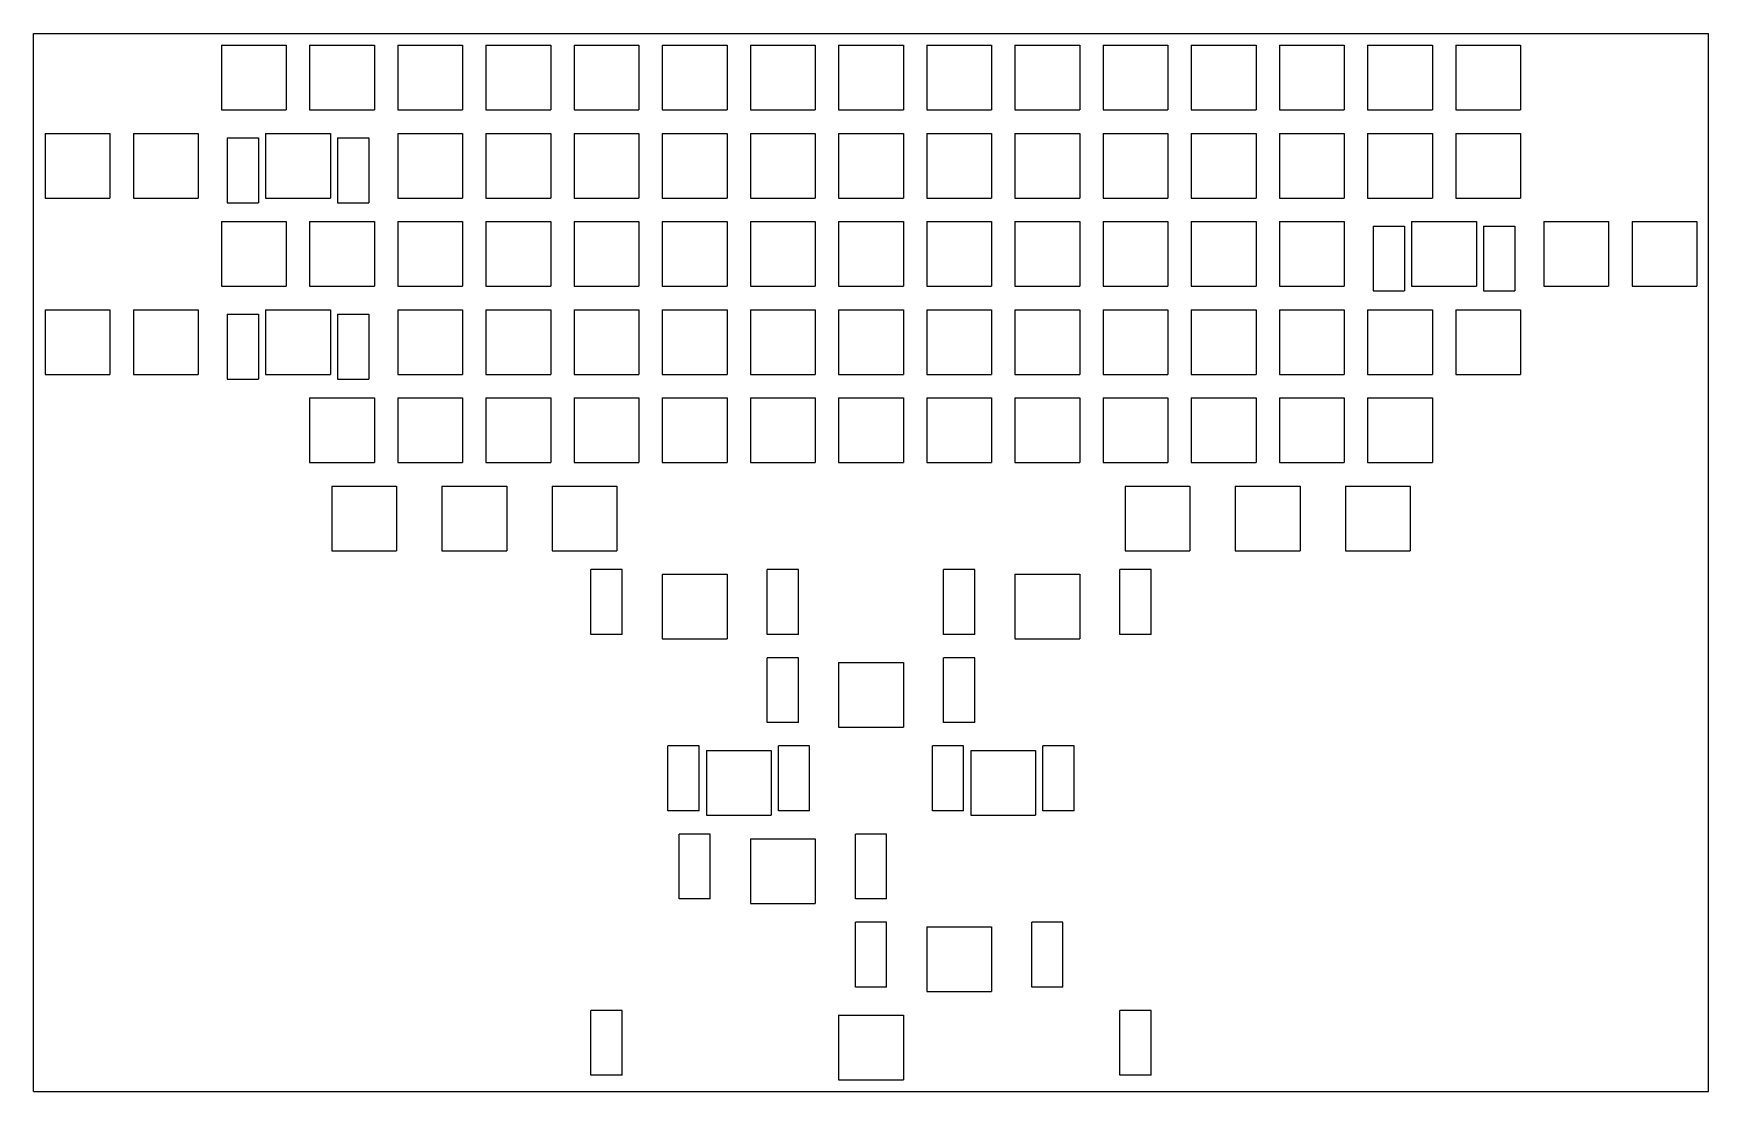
# Model space of a CAD drawing. Header units: millimetres. Extents: x 0 to 362, y -229 to 0.
import ezdxf

# ---------------------------------------------------------------- set-up
doc = ezdxf.new("R2010")
doc.units = ezdxf.units.MM

msp = doc.modelspace()

# ---------------------------------------------------------------- linework, layer by layer
for p, q in [((0, 0), (361.95, 0)), ((0, -228.6), (0, 0)), ((361.95, -228.6), (361.95, 0)), ((40.625, -2.525), (54.625, -2.525)), ((40.625, -2.525), (40.625, -16.525)), ((54.625, -2.525), (54.625, -16.525)), ((59.675, -2.525), (73.675, -2.525)), ((59.675, -2.525), (59.675, -16.525)), ((73.675, -2.525), (73.675, -16.525)), ((78.725, -2.525), (92.725, -2.525)), ((78.725, -2.525), (78.725, -16.525)), ((92.725, -2.525), (92.725, -16.525)), ((97.775, -2.525), (111.775, -2.525)), ((97.775, -2.525), (97.775, -16.525)), ((111.775, -2.525), (111.775, -16.525)), ((116.825, -2.525), (130.825, -2.525)), ((116.825, -2.525), (116.825, -16.525)), ((130.825, -2.525), (130.825, -16.525)), ((135.875, -2.525), (149.875, -2.525)), ((135.875, -2.525), (135.875, -16.525)), ((149.875, -2.525), (149.875, -16.525)), ((154.925, -2.525), (168.925, -2.525)), ((154.925, -2.525), (154.925, -16.525)), ((168.925, -2.525), (168.925, -16.525)), ((173.975, -2.525), (187.975, -2.525)), ((173.975, -2.525), (173.975, -16.525)), ((187.975, -2.525), (187.975, -16.525)), ((193.025, -2.525), (207.025, -2.525)), ((193.025, -2.525), (193.025, -16.525)), ((207.025, -2.525), (207.025, -16.525)), ((212.075, -2.525), (226.075, -2.525)), ((212.075, -2.525), (212.075, -16.525)), ((226.075, -2.525), (226.075, -16.525)), ((231.125, -2.525), (245.125, -2.525)), ((231.125, -2.525), (231.125, -16.525)), ((245.125, -2.525), (245.125, -16.525)), ((250.175, -2.525), (264.175, -2.525)), ((250.175, -2.525), (250.175, -16.525)), ((264.175, -2.525), (264.175, -16.525)), ((269.225, -2.525), (283.225, -2.525)), ((269.225, -2.525), (269.225, -16.525)), ((283.225, -2.525), (283.225, -16.525)), ((288.275, -2.525), (302.275, -2.525)), ((288.275, -2.525), (288.275, -16.525)), ((302.275, -2.525), (302.275, -16.525)), ((307.325, -2.525), (321.325, -2.525)), ((307.325, -2.525), (307.325, -16.525)), ((321.325, -2.525), (321.325, -16.525)), ((40.625, -16.525), (54.625, -16.525)), ((59.675, -16.525), (73.675, -16.525)), ((78.725, -16.525), (92.725, -16.525)), ((97.775, -16.525), (111.775, -16.525)), ((116.825, -16.525), (130.825, -16.525)), ((135.875, -16.525), (149.875, -16.525)), ((154.925, -16.525), (168.925, -16.525)), ((173.975, -16.525), (187.975, -16.525)), ((193.025, -16.525), (207.025, -16.525)), ((212.075, -16.525), (226.075, -16.525)), ((231.125, -16.525), (245.125, -16.525)), ((250.175, -16.525), (264.175, -16.525)), ((269.225, -16.525), (283.225, -16.525)), ((288.275, -16.525), (302.275, -16.525)), ((307.325, -16.525), (321.325, -16.525)), ((2.525, -21.575), (16.525, -21.575)), ((2.525, -21.575), (2.525, -35.575)), ((16.525, -21.575), (16.525, -35.575)), ((21.575, -21.575), (35.575, -21.575)), ((21.575, -21.575), (21.575, -35.575)), ((35.575, -21.575), (35.575, -35.575)), ((50.15, -21.575), (64.15, -21.575)), ((50.15, -21.575), (50.15, -35.575)), ((64.15, -21.575), (64.15, -35.575)), ((78.725, -21.575), (92.725, -21.575)), ((78.725, -21.575), (78.725, -35.575)), ((92.725, -21.575), (92.725, -35.575)), ((97.775, -21.575), (111.775, -21.575)), ((97.775, -21.575), (97.775, -35.575)), ((111.775, -21.575), (111.775, -35.575)), ((116.825, -21.575), (130.825, -21.575)), ((116.825, -21.575), (116.825, -35.575)), ((130.825, -21.575), (130.825, -35.575)), ((135.875, -21.575), (149.875, -21.575)), ((135.875, -21.575), (135.875, -35.575)), ((149.875, -21.575), (149.875, -35.575)), ((154.925, -21.575), (168.925, -21.575)), ((154.925, -21.575), (154.925, -35.575)), ((168.925, -21.575), (168.925, -35.575)), ((173.975, -21.575), (187.975, -21.575)), ((173.975, -21.575), (173.975, -35.575)), ((187.975, -21.575), (187.975, -35.575)), ((193.025, -21.575), (207.025, -21.575)), ((193.025, -21.575), (193.025, -35.575)), ((207.025, -21.575), (207.025, -35.575)), ((212.075, -21.575), (226.075, -21.575)), ((212.075, -21.575), (212.075, -35.575)), ((226.075, -21.575), (226.075, -35.575)), ((231.125, -21.575), (245.125, -21.575)), ((231.125, -21.575), (231.125, -35.575)), ((245.125, -21.575), (245.125, -35.575)), ((250.175, -21.575), (264.175, -21.575)), ((250.175, -21.575), (250.175, -35.575)), ((264.175, -21.575), (264.175, -35.575)), ((269.225, -21.575), (283.225, -21.575)), ((269.225, -21.575), (269.225, -35.575)), ((283.225, -21.575), (283.225, -35.575)), ((288.275, -21.575), (302.275, -21.575)), ((288.275, -21.575), (288.275, -35.575)), ((302.275, -21.575), (302.275, -35.575)), ((307.325, -21.575), (321.325, -21.575)), ((307.325, -21.575), (307.325, -35.575)), ((321.325, -21.575), (321.325, -35.575)), ((41.837, -22.575), (48.587, -22.575)), ((41.837, -22.575), (41.837, -36.575)), ((48.587, -22.575), (48.587, -36.575)), ((65.713, -22.575), (72.463, -22.575)), ((65.713, -22.575), (65.713, -36.575)), ((72.463, -22.575), (72.463, -36.575)), ((2.525, -35.575), (16.525, -35.575)), ((21.575, -35.575), (35.575, -35.575)), ((50.15, -35.575), (64.15, -35.575)), ((78.725, -35.575), (92.725, -35.575)), ((97.775, -35.575), (111.775, -35.575)), ((116.825, -35.575), (130.825, -35.575)), ((135.875, -35.575), (149.875, -35.575)), ((154.925, -35.575), (168.925, -35.575)), ((173.975, -35.575), (187.975, -35.575)), ((193.025, -35.575), (207.025, -35.575)), ((212.075, -35.575), (226.075, -35.575)), ((231.125, -35.575), (245.125, -35.575)), ((250.175, -35.575), (264.175, -35.575)), ((269.225, -35.575), (283.225, -35.575)), ((288.275, -35.575), (302.275, -35.575)), ((307.325, -35.575), (321.325, -35.575)), ((41.837, -36.575), (48.587, -36.575)), ((65.713, -36.575), (72.463, -36.575)), ((40.625, -40.625), (54.625, -40.625)), ((40.625, -40.625), (40.625, -54.625)), ((54.625, -40.625), (54.625, -54.625)), ((59.675, -40.625), (73.675, -40.625)), ((59.675, -40.625), (59.675, -54.625)), ((73.675, -40.625), (73.675, -54.625)), ((78.725, -40.625), (92.725, -40.625)), ((78.725, -40.625), (78.725, -54.625)), ((92.725, -40.625), (92.725, -54.625)), ((97.775, -40.625), (111.775, -40.625)), ((97.775, -40.625), (97.775, -54.625)), ((111.775, -40.625), (111.775, -54.625)), ((116.825, -40.625), (130.825, -40.625)), ((116.825, -40.625), (116.825, -54.625)), ((130.825, -40.625), (130.825, -54.625)), ((135.875, -40.625), (149.875, -40.625)), ((135.875, -40.625), (135.875, -54.625)), ((149.875, -40.625), (149.875, -54.625)), ((154.925, -40.625), (168.925, -40.625)), ((154.925, -40.625), (154.925, -54.625)), ((168.925, -40.625), (168.925, -54.625)), ((173.975, -40.625), (187.975, -40.625)), ((173.975, -40.625), (173.975, -54.625)), ((187.975, -40.625), (187.975, -54.625)), ((193.025, -40.625), (207.025, -40.625)), ((193.025, -40.625), (193.025, -54.625)), ((207.025, -40.625), (207.025, -54.625)), ((212.075, -40.625), (226.075, -40.625)), ((212.075, -40.625), (212.075, -54.625)), ((226.075, -40.625), (226.075, -54.625)), ((231.125, -40.625), (245.125, -40.625)), ((231.125, -40.625), (231.125, -54.625)), ((245.125, -40.625), (245.125, -54.625)), ((250.175, -40.625), (264.175, -40.625)), ((250.175, -40.625), (250.175, -54.625)), ((264.175, -40.625), (264.175, -54.625)), ((269.225, -40.625), (283.225, -40.625)), ((269.225, -40.625), (269.225, -54.625)), ((283.225, -40.625), (283.225, -54.625)), ((289.487, -41.625), (296.237, -41.625)), ((289.487, -41.625), (289.487, -55.625)), ((296.237, -41.625), (296.237, -55.625)), ((297.8, -40.625), (311.8, -40.625)), ((297.8, -40.625), (297.8, -54.625)), ((311.8, -40.625), (311.8, -54.625)), ((313.363, -41.625), (320.113, -41.625)), ((313.363, -41.625), (313.363, -55.625)), ((320.113, -41.625), (320.113, -55.625)), ((326.375, -40.625), (340.375, -40.625)), ((326.375, -40.625), (326.375, -54.625)), ((340.375, -40.625), (340.375, -54.625)), ((345.425, -40.625), (359.425, -40.625)), ((345.425, -40.625), (345.425, -54.625)), ((359.425, -40.625), (359.425, -54.625)), ((40.625, -54.625), (54.625, -54.625)), ((59.675, -54.625), (73.675, -54.625)), ((78.725, -54.625), (92.725, -54.625)), ((97.775, -54.625), (111.775, -54.625)), ((116.825, -54.625), (130.825, -54.625)), ((135.875, -54.625), (149.875, -54.625)), ((154.925, -54.625), (168.925, -54.625)), ((173.975, -54.625), (187.975, -54.625)), ((193.025, -54.625), (207.025, -54.625)), ((212.075, -54.625), (226.075, -54.625)), ((231.125, -54.625), (245.125, -54.625)), ((250.175, -54.625), (264.175, -54.625)), ((269.225, -54.625), (283.225, -54.625)), ((289.487, -55.625), (296.237, -55.625)), ((297.8, -54.625), (311.8, -54.625)), ((313.363, -55.625), (320.113, -55.625)), ((326.375, -54.625), (340.375, -54.625)), ((345.425, -54.625), (359.425, -54.625)), ((2.525, -59.675), (16.525, -59.675)), ((2.525, -59.675), (2.525, -73.675)), ((16.525, -59.675), (16.525, -73.675)), ((21.575, -59.675), (35.575, -59.675)), ((21.575, -59.675), (21.575, -73.675)), ((35.575, -59.675), (35.575, -73.675)), ((41.837, -60.675), (48.587, -60.675)), ((41.837, -60.675), (41.837, -74.675)), ((48.587, -60.675), (48.587, -74.675)), ((50.15, -59.675), (64.15, -59.675)), ((50.15, -59.675), (50.15, -73.675)), ((64.15, -59.675), (64.15, -73.675)), ((65.713, -60.675), (72.463, -60.675)), ((65.713, -60.675), (65.713, -74.675)), ((72.463, -60.675), (72.463, -74.675)), ((78.725, -59.675), (92.725, -59.675)), ((78.725, -59.675), (78.725, -73.675)), ((92.725, -59.675), (92.725, -73.675)), ((97.775, -59.675), (111.775, -59.675)), ((97.775, -59.675), (97.775, -73.675)), ((111.775, -59.675), (111.775, -73.675)), ((116.825, -59.675), (130.825, -59.675)), ((116.825, -59.675), (116.825, -73.675)), ((130.825, -59.675), (130.825, -73.675)), ((135.875, -59.675), (149.875, -59.675)), ((135.875, -59.675), (135.875, -73.675)), ((149.875, -59.675), (149.875, -73.675)), ((154.925, -59.675), (168.925, -59.675)), ((154.925, -59.675), (154.925, -73.675)), ((168.925, -59.675), (168.925, -73.675)), ((173.975, -59.675), (187.975, -59.675)), ((173.975, -59.675), (173.975, -73.675)), ((187.975, -59.675), (187.975, -73.675)), ((193.025, -59.675), (207.025, -59.675)), ((193.025, -59.675), (193.025, -73.675)), ((207.025, -59.675), (207.025, -73.675)), ((212.075, -59.675), (226.075, -59.675)), ((212.075, -59.675), (212.075, -73.675)), ((226.075, -59.675), (226.075, -73.675)), ((231.125, -59.675), (245.125, -59.675)), ((231.125, -59.675), (231.125, -73.675)), ((245.125, -59.675), (245.125, -73.675)), ((250.175, -59.675), (264.175, -59.675)), ((250.175, -59.675), (250.175, -73.675)), ((264.175, -59.675), (264.175, -73.675)), ((269.225, -59.675), (283.225, -59.675)), ((269.225, -59.675), (269.225, -73.675)), ((283.225, -59.675), (283.225, -73.675)), ((288.275, -59.675), (302.275, -59.675)), ((288.275, -59.675), (288.275, -73.675)), ((302.275, -59.675), (302.275, -73.675)), ((307.325, -59.675), (321.325, -59.675)), ((307.325, -59.675), (307.325, -73.675)), ((321.325, -59.675), (321.325, -73.675)), ((2.525, -73.675), (16.525, -73.675)), ((21.575, -73.675), (35.575, -73.675)), ((41.837, -74.675), (48.587, -74.675)), ((50.15, -73.675), (64.15, -73.675)), ((65.713, -74.675), (72.463, -74.675)), ((78.725, -73.675), (92.725, -73.675)), ((97.775, -73.675), (111.775, -73.675)), ((116.825, -73.675), (130.825, -73.675)), ((135.875, -73.675), (149.875, -73.675)), ((154.925, -73.675), (168.925, -73.675)), ((173.975, -73.675), (187.975, -73.675)), ((193.025, -73.675), (207.025, -73.675)), ((212.075, -73.675), (226.075, -73.675)), ((231.125, -73.675), (245.125, -73.675)), ((250.175, -73.675), (264.175, -73.675)), ((269.225, -73.675), (283.225, -73.675)), ((288.275, -73.675), (302.275, -73.675)), ((307.325, -73.675), (321.325, -73.675)), ((59.675, -78.725), (73.675, -78.725)), ((59.675, -78.725), (59.675, -92.725)), ((73.675, -78.725), (73.675, -92.725)), ((78.725, -78.725), (92.725, -78.725)), ((78.725, -78.725), (78.725, -92.725)), ((92.725, -78.725), (92.725, -92.725)), ((97.775, -78.725), (111.775, -78.725)), ((97.775, -78.725), (97.775, -92.725)), ((111.775, -78.725), (111.775, -92.725)), ((116.825, -78.725), (130.825, -78.725)), ((116.825, -78.725), (116.825, -92.725)), ((130.825, -78.725), (130.825, -92.725)), ((135.875, -78.725), (149.875, -78.725)), ((135.875, -78.725), (135.875, -92.725)), ((149.875, -78.725), (149.875, -92.725)), ((154.925, -78.725), (168.925, -78.725)), ((154.925, -78.725), (154.925, -92.725)), ((168.925, -78.725), (168.925, -92.725)), ((173.975, -78.725), (187.975, -78.725)), ((173.975, -78.725), (173.975, -92.725)), ((187.975, -78.725), (187.975, -92.725)), ((193.025, -78.725), (207.025, -78.725)), ((193.025, -78.725), (193.025, -92.725)), ((207.025, -78.725), (207.025, -92.725)), ((212.075, -78.725), (226.075, -78.725)), ((212.075, -78.725), (212.075, -92.725)), ((226.075, -78.725), (226.075, -92.725)), ((231.125, -78.725), (245.125, -78.725)), ((231.125, -78.725), (231.125, -92.725)), ((245.125, -78.725), (245.125, -92.725)), ((250.175, -78.725), (264.175, -78.725)), ((250.175, -78.725), (250.175, -92.725)), ((264.175, -78.725), (264.175, -92.725)), ((269.225, -78.725), (283.225, -78.725)), ((269.225, -78.725), (269.225, -92.725)), ((283.225, -78.725), (283.225, -92.725)), ((288.275, -78.725), (302.275, -78.725)), ((288.275, -78.725), (288.275, -92.725)), ((302.275, -78.725), (302.275, -92.725)), ((59.675, -92.725), (73.675, -92.725)), ((78.725, -92.725), (92.725, -92.725)), ((97.775, -92.725), (111.775, -92.725)), ((116.825, -92.725), (130.825, -92.725)), ((135.875, -92.725), (149.875, -92.725)), ((154.925, -92.725), (168.925, -92.725)), ((173.975, -92.725), (187.975, -92.725)), ((193.025, -92.725), (207.025, -92.725)), ((212.075, -92.725), (226.075, -92.725)), ((231.125, -92.725), (245.125, -92.725)), ((250.175, -92.725), (264.175, -92.725)), ((269.225, -92.725), (283.225, -92.725)), ((288.275, -92.725), (302.275, -92.725)), ((64.438, -97.775), (78.438, -97.775)), ((64.438, -97.775), (64.438, -111.775)), ((78.438, -97.775), (78.438, -111.775)), ((88.25, -97.775), (102.25, -97.775)), ((88.25, -97.775), (88.25, -111.775)), ((102.25, -97.775), (102.25, -111.775)), ((112.062, -97.775), (126.062, -97.775)), ((112.062, -97.775), (112.062, -111.775)), ((126.062, -97.775), (126.062, -111.775)), ((235.887, -97.775), (249.887, -97.775)), ((235.887, -97.775), (235.887, -111.775)), ((249.887, -97.775), (249.887, -111.775)), ((259.7, -97.775), (273.7, -97.775)), ((259.7, -97.775), (259.7, -111.775)), ((273.7, -97.775), (273.7, -111.775)), ((283.512, -97.775), (297.512, -97.775)), ((283.512, -97.775), (283.512, -111.775)), ((297.512, -97.775), (297.512, -111.775)), ((64.438, -111.775), (78.438, -111.775)), ((88.25, -111.775), (102.25, -111.775)), ((112.062, -111.775), (126.062, -111.775)), ((235.887, -111.775), (249.887, -111.775)), ((259.7, -111.775), (273.7, -111.775)), ((283.512, -111.775), (297.512, -111.775)), ((127.2, -115.825), (120.45, -115.825)), ((120.45, -129.825), (120.45, -115.825)), ((127.2, -129.825), (127.2, -115.825)), ((135.875, -116.825), (149.875, -116.825)), ((135.875, -116.825), (135.875, -130.825)), ((149.875, -116.825), (149.875, -130.825)), ((165.3, -115.825), (158.55, -115.825)), ((158.55, -129.825), (158.55, -115.825)), ((165.3, -129.825), (165.3, -115.825)), ((203.4, -115.825), (196.65, -115.825)), ((196.65, -129.825), (196.65, -115.825)), ((203.4, -129.825), (203.4, -115.825)), ((212.075, -116.825), (226.075, -116.825)), ((212.075, -116.825), (212.075, -130.825)), ((226.075, -116.825), (226.075, -130.825)), ((241.5, -115.825), (234.75, -115.825)), ((234.75, -129.825), (234.75, -115.825)), ((241.5, -129.825), (241.5, -115.825)), ((127.2, -129.825), (120.45, -129.825)), ((165.3, -129.825), (158.55, -129.825)), ((203.4, -129.825), (196.65, -129.825)), ((241.5, -129.825), (234.75, -129.825)), ((135.875, -130.825), (149.875, -130.825)), ((212.075, -130.825), (226.075, -130.825)), ((165.3, -134.875), (158.55, -134.875)), ((158.55, -148.875), (158.55, -134.875)), ((165.3, -148.875), (165.3, -134.875)), ((173.975, -135.875), (187.975, -135.875)), ((173.975, -135.875), (173.975, -149.875)), ((187.975, -135.875), (187.975, -149.875)), ((203.4, -134.875), (196.65, -134.875)), ((196.65, -148.875), (196.65, -134.875)), ((203.4, -148.875), (203.4, -134.875)), ((165.3, -148.875), (158.55, -148.875)), ((173.975, -149.875), (187.975, -149.875)), ((203.4, -148.875), (196.65, -148.875)), ((143.837, -153.925), (137.087, -153.925)), ((137.087, -167.925), (137.087, -153.925)), ((143.837, -167.925), (143.837, -153.925)), ((145.4, -154.925), (159.4, -154.925)), ((145.4, -154.925), (145.4, -168.925)), ((159.4, -154.925), (159.4, -168.925)), ((167.713, -153.925), (160.963, -153.925)), ((160.963, -167.925), (160.963, -153.925)), ((167.713, -167.925), (167.713, -153.925)), ((200.987, -153.925), (194.237, -153.925)), ((194.237, -167.925), (194.237, -153.925)), ((200.987, -167.925), (200.987, -153.925)), ((202.55, -154.925), (216.55, -154.925)), ((202.55, -154.925), (202.55, -168.925)), ((216.55, -154.925), (216.55, -168.925)), ((224.863, -153.925), (218.113, -153.925)), ((218.113, -167.925), (218.113, -153.925)), ((224.863, -167.925), (224.863, -153.925)), ((143.837, -167.925), (137.087, -167.925)), ((145.4, -168.925), (159.4, -168.925)), ((167.713, -167.925), (160.963, -167.925)), ((200.987, -167.925), (194.237, -167.925)), ((202.55, -168.925), (216.55, -168.925)), ((224.863, -167.925), (218.113, -167.925)), ((146.25, -172.975), (139.5, -172.975)), ((139.5, -186.975), (139.5, -172.975)), ((146.25, -186.975), (146.25, -172.975)), ((184.35, -172.975), (177.6, -172.975)), ((177.6, -186.975), (177.6, -172.975)), ((184.35, -186.975), (184.35, -172.975)), ((154.925, -173.975), (168.925, -173.975)), ((154.925, -173.975), (154.925, -187.975)), ((168.925, -173.975), (168.925, -187.975)), ((146.25, -186.975), (139.5, -186.975)), ((154.925, -187.975), (168.925, -187.975)), ((184.35, -186.975), (177.6, -186.975)), ((184.35, -192.025), (177.6, -192.025)), ((177.6, -206.025), (177.6, -192.025)), ((184.35, -206.025), (184.35, -192.025)), ((193.025, -193.025), (207.025, -193.025)), ((193.025, -193.025), (193.025, -207.025)), ((207.025, -193.025), (207.025, -207.025)), ((222.45, -192.025), (215.7, -192.025)), ((215.7, -206.025), (215.7, -192.025)), ((222.45, -206.025), (222.45, -192.025)), ((184.35, -206.025), (177.6, -206.025)), ((222.45, -206.025), (215.7, -206.025)), ((193.025, -207.025), (207.025, -207.025)), ((127.2, -211.075), (120.45, -211.075)), ((120.45, -225.075), (120.45, -211.075)), ((127.2, -225.075), (127.2, -211.075)), ((173.975, -212.075), (187.975, -212.075)), ((173.975, -212.075), (173.975, -226.075)), ((187.975, -212.075), (187.975, -226.075)), ((241.5, -211.075), (234.75, -211.075)), ((234.75, -225.075), (234.75, -211.075)), ((241.5, -225.075), (241.5, -211.075)), ((127.2, -225.075), (120.45, -225.075)), ((173.975, -226.075), (187.975, -226.075)), ((241.5, -225.075), (234.75, -225.075)), ((0, -228.6), (361.95, -228.6))]:
    msp.add_line(p, q)

doc.saveas('drawing.dxf')
